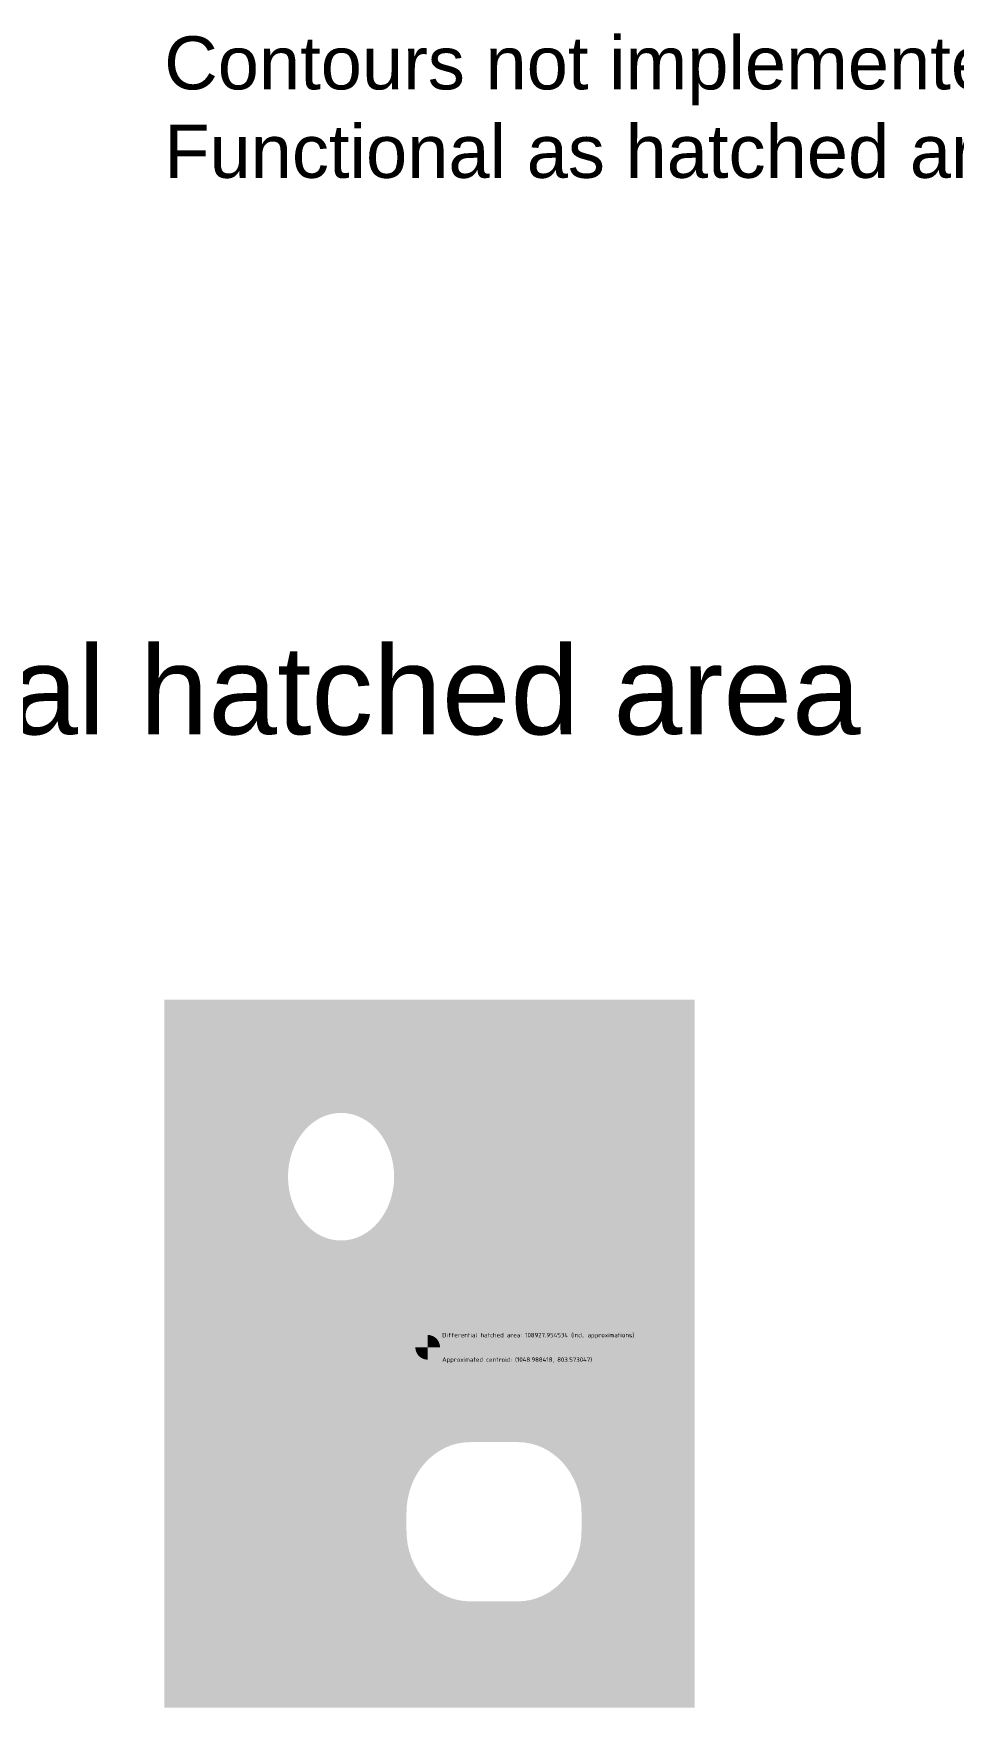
# Model space of a CAD drawing. Header units: millimetres. Extents: x 300 to 5400, y 194 to 3003.
# Drawn here: x 826 to 1346, y 600 to 1546 of the extents above; entities that cross this region are included whole.
import ezdxf

# ---------------------------------------------------------------- set-up
doc = ezdxf.new("R2010")
doc.units = ezdxf.units.MM
for name, color, linetype, lineweight, true_color in [('As Hatch', 18, 'Continuous', 15, 0x000000), ('Centroid Examples (empty) ... As area centroid (empty) ... As arc segments (78)', 3, 'Continuous', 15, 0x00ff00), ('Text', 18, 'Continuous', 15, 0x000000)]:
    doc.layers.add(name, color=color, linetype=linetype, lineweight=lineweight, true_color=true_color)
doc.styles.add('textstyle25', font='arial.ttf')
doc.styles.add('textstyle28', font='arial.ttf')
doc.styles.add('textstyle58', font='')
doc.styles.add('textstyle59', font='')
doc.styles.get('textstyle58').set_extended_font_data('ISOCP')
doc.styles.get('textstyle59').set_extended_font_data('ISOCP')

msp = doc.modelspace()

# ---------------------------------------------------------------- hatches: boundary and pattern name
at = {"layer": 'As Hatch', "transparency": 33554687}
h = msp.add_hatch(color=256, dxfattribs=at)
edge = h.paths.add_edge_path(flags=0)
edge.add_line((1100, 660), (1073, 660))
edge.add_ellipse((1073, 700), major_axis=(0, 40), ratio=0.9, start_angle=90, end_angle=180, ccw=False)
edge.add_line((1037, 700), (1037, 710))
edge.add_ellipse((1073, 710), major_axis=(0, 40), ratio=0.9, start_angle=0, end_angle=90, ccw=False)
edge.add_line((1073, 750), (1100, 750))
edge.add_ellipse((1100, 710), major_axis=(0, 40), ratio=0.9, start_angle=-90, end_angle=0, ccw=False)
edge.add_line((1136, 710), (1136, 700))
edge.add_ellipse((1100, 700), major_axis=(0, 40), ratio=0.9, start_angle=180, end_angle=270, ccw=False)
h.paths.add_polyline_path([(900, 1000), (1200, 1000), (1200, 600), (900, 600)], flags=0)
edge = h.paths.add_edge_path(flags=0)
edge.add_ellipse((1000, 900), major_axis=(0, 36.06), ratio=0.83205, start_angle=0, end_angle=360)

# ---------------------------------------------------------------- linework, layer by layer
at = {"layer": 'Centroid Examples (empty) ... As area centroid (empty) ... As arc segments (78)', "color": 73, "true_color": 0x9bdc70, "flags": 128}
msp.add_lwpolyline([(1042.06, 803.57, 0, 0, 1), (1055.92, 803.57, 0, 0, 0), (1052.45, 803.57, 7, 7, 0.414214), (1048.99, 807.04, 0, 0, 0), (1048.99, 800.11, 7, 7, -0.414214), (1045.52, 803.57, 0, 0, 0), (1042.06, 803.57, 0, 0, -1), (1055.92, 803.57, 0, 0, 0)], format="xyseb", dxfattribs=at)

# ---------------------------------------------------------------- texts
at = {"layer": 'Centroid Examples (empty) ... As area centroid (empty) ... As arc segments (78)', "color": 73, "true_color": 0x9bdc70, "char_height": 2.5, "attachment_point": 1}
for s, insert, style in [('Differential hatched area: 108927.954534 (Incl. approximations)', (1057.17, 811.75), 'textstyle58'), ('Approximated centroid: (1048.988418, 803.573047)', (1057.17, 797.89), 'textstyle59')]:
    msp.add_mtext(s, dxfattribs=dict(at, insert=insert, style=style))
at = {"layer": 'Text', "color": 30, "true_color": 0xff7f00, "insert": (900, 1500), "char_height": 30, "attachment_point": 4, "style": 'textstyle28'}
msp.add_mtext('Contours not implemented.\\PFunctional as hatched area or as polyline.', dxfattribs=at)
at = {"layer": 'Text', "insert": (300, 1200), "char_height": 50, "attachment_point": 1, "style": 'textstyle25'}
msp.add_mtext('Differential or total hatched area ', dxfattribs=at)

doc.saveas('drawing.dxf')
